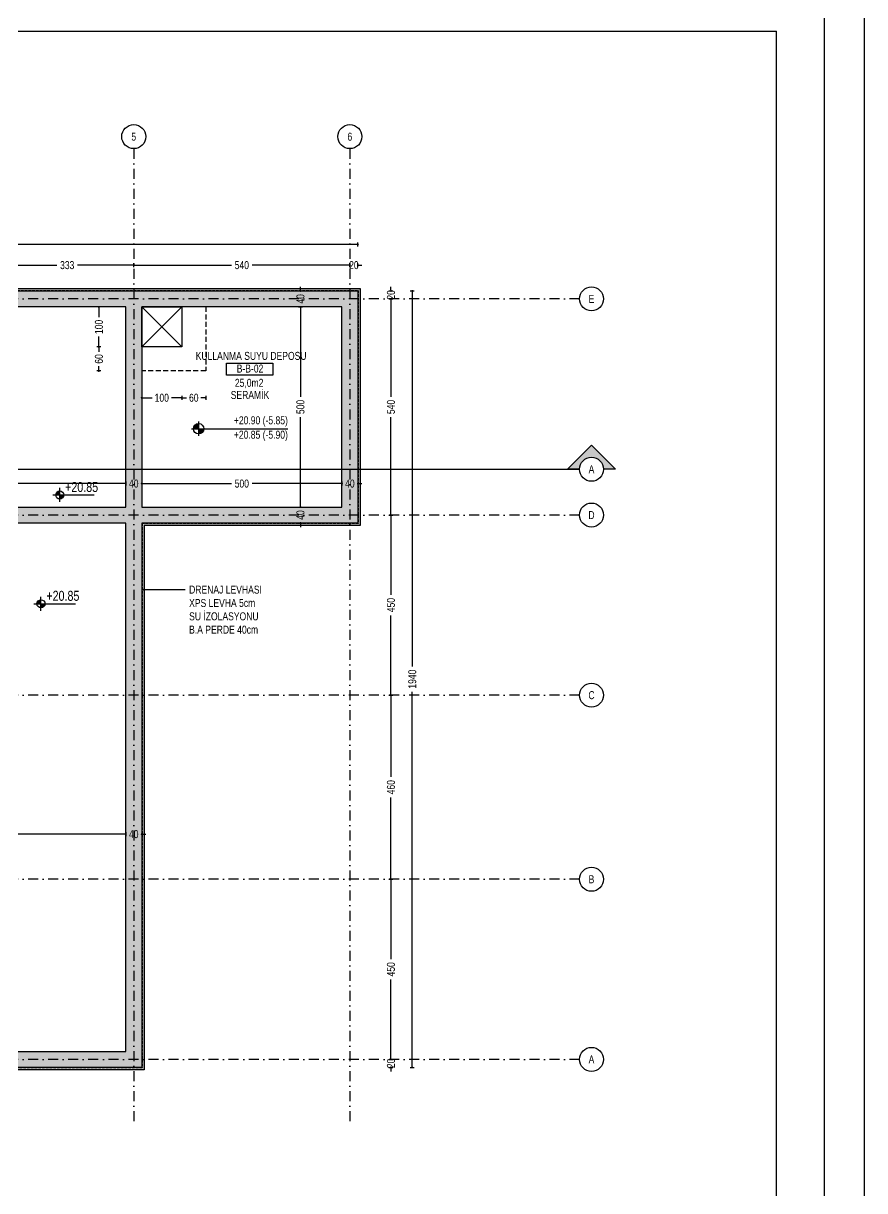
# Model space of a CAD drawing. Header units: centimetres. Extents: x 26569 to 160723, y -3143 to 14565.
# Drawn here: x 155319 to 157421, y 3021 to 5937 of the extents above; entities that cross this region are included whole.
import ezdxf
from ezdxf import colors
from ezdxf.entities.mleader import LeaderData, LeaderLine
from ezdxf.enums import TextEntityAlignment as Align
from ezdxf.math import Vec2, Vec3

# ---------------------------------------------------------------- set-up
doc = ezdxf.new("R2010")
doc.units = ezdxf.units.CM
doc.header["$LTSCALE"] = 100
doc.linetypes.add('DASHDOT2', pattern=[0.5, 0.25, -0.125, 0, -0.125])
doc.linetypes.add('HIDDEN2', pattern=[0.1875, 0.125, -0.0625])
for name, color, linetype in [('A-ANNO-DIMS', 187, 'Continuous'), ('A-ANNO-GRID', 155, 'DASHDOT2'), ('A-ANNO-IDEN', 50, 'Continuous'), ('A-ANNO-TEXT', 50, 'Continuous'), ('A-ANNO-TTBL', 157, 'Continuous'), ('A-ELEV-01', 255, 'Continuous'), ('A-WALL-INSL', 249, 'Continuous'), ('S-CONC', 5, 'Continuous'), ('S-HTCH', 8, 'Continuous')]:
    doc.layers.add(name, color=color, linetype=linetype)
doc.layers.add('AS_KOT', color=2, linetype='Continuous', lineweight=25)
doc.styles.add('AS_KOT', font='ISOt.shx', dxfattribs={"width": 0.8, "height": 2.5})
doc.styles.add('Fields_100', font='act_simplex.shx', dxfattribs={"width": 0.8, "height": 20})
doc.dimstyles.new('FIELDS_100', dxfattribs={"dimscale": 0, "dimtxt": 20, "dimasz": 5, "dimexe": 5, "dimexo": 5, "dimgap": 5, "dimtad": 0, "dimdec": 0, "dimzin": 0, "dimdsep": 46, "dimtxsty": 'Fields_100', "dimblk": 'DOT', "dimcen": 0.09, "dimclrt": 50, "dimadec": 0, "dimazin": 0, "dimtfac": 1, "dimtdec": 0, "dimtix": 1, "dimtofl": 0, "dimtmove": 1, "dimatfit": 3, "dimfxl": 5, "dimfxlon": 1, "dimtolj": 1, "dimtzin": 0, "dimarcsym": 0})

# ---------------------------------------------------------------- blocks, each defined once
blk = doc.blocks.new('_Dot')
at = {"color": 0, "linetype": 'ByBlock', "lineweight": -2}
blk.add_line((-0.5, 0), (-1, 0), dxfattribs=at)
at = {"color": 0, "linetype": 'ByBlock', "const_width": 0.5}
blk.add_lwpolyline([(-0.25, 0, 1), (0.25, 0, 1)], format="xyb", close=True, dxfattribs=at)
blk = doc.blocks.new('*D575')
at = {"layer": 'A-ANNO-DIMS', "color": 0, "lineweight": -2, "transparency": 16777216}
for p, q in [((155262.2, 5327.9), (155262.2, 5337.9)), ((155594.7, 5327.9), (155594.7, 5337.9)), ((155267.2, 5332.9), (155402.8, 5332.9)), ((155589.7, 5332.9), (155454, 5332.9))]:
    blk.add_line(p, q, dxfattribs=at)
at = {"layer": 'DEFPOINTS', "color": 0, "transparency": 16777216}
for p in [(155262.2, 5332.9), (155262.2, 5268.6, 0), (155594.7, 5268.6)]:
    blk.add_point(p, dxfattribs=at)
at = {"layer": 'A-ANNO-DIMS', "color": 0, "lineweight": -2, "transparency": 16777216, "xscale": 5, "yscale": 5, "zscale": 5, "rotation": 180}
blk.add_blockref('_Dot', (155262.2, 5332.9), dxfattribs=at)
at = {"layer": 'A-ANNO-DIMS', "color": 0, "lineweight": -2, "transparency": 16777216, "xscale": 5, "yscale": 5, "zscale": 5}
blk.add_blockref('_Dot', (155594.7, 5332.9), dxfattribs=at)
at = {"layer": 'A-ANNO-DIMS', "color": 50, "transparency": 16777216, "insert": (155428.4, 5332.9), "char_height": 20, "attachment_point": 5, "style": 'Fields_100'}
blk.add_mtext('\\A1;333', dxfattribs=at)
blk = doc.blocks.new('*D576')
at = {"layer": 'A-ANNO-DIMS', "color": 0, "lineweight": -2, "transparency": 16777216}
for p, q in [((155594.7, 5327.9), (155594.7, 5337.9)), ((156134.7, 5327.9), (156134.7, 5337.9)), ((155599.7, 5332.9), (155839.1, 5332.9)), ((156129.7, 5332.9), (155890.2, 5332.9))]:
    blk.add_line(p, q, dxfattribs=at)
at = {"layer": 'DEFPOINTS', "color": 0, "transparency": 16777216}
for p in [(156134.7, 5332.9), (155594.7, 5268.6), (156134.7, 5268.6)]:
    blk.add_point(p, dxfattribs=at)
at = {"layer": 'A-ANNO-DIMS', "color": 0, "lineweight": -2, "transparency": 16777216, "xscale": 5, "yscale": 5, "zscale": 5, "rotation": 180}
blk.add_blockref('_Dot', (155594.7, 5332.9), dxfattribs=at)
at = {"layer": 'A-ANNO-DIMS', "color": 0, "lineweight": -2, "transparency": 16777216, "xscale": 5, "yscale": 5, "zscale": 5}
blk.add_blockref('_Dot', (156134.7, 5332.9), dxfattribs=at)
at = {"layer": 'A-ANNO-DIMS', "color": 50, "transparency": 16777216, "insert": (155864.7, 5332.9), "char_height": 20, "attachment_point": 5, "style": 'Fields_100'}
blk.add_mtext('\\A1;540', dxfattribs=at)
blk = doc.blocks.new('*D578')
at = {"layer": 'A-ANNO-DIMS', "color": 0, "lineweight": -2, "transparency": 16777216}
for p, q in [((154029.7, 5379.6), (154029.7, 5389.6)), ((154034.7, 5384.6), (155060.5, 5384.6)), ((156149.7, 5384.6), (155123.8, 5384.6)), ((156154.7, 5379.6), (156154.7, 5389.6))]:
    blk.add_line(p, q, dxfattribs=at)
at = {"layer": 'DEFPOINTS', "color": 0, "transparency": 16777216}
for p in [(154029.7, 5384.6), (154029.7, 5268.6), (156154.7, 5268.6, 0)]:
    blk.add_point(p, dxfattribs=at)
at = {"layer": 'A-ANNO-DIMS', "color": 0, "lineweight": -2, "transparency": 16777216, "xscale": 5, "yscale": 5, "zscale": 5, "rotation": 180}
blk.add_blockref('_Dot', (154029.7, 5384.6), dxfattribs=at)
at = {"layer": 'A-ANNO-DIMS', "color": 0, "lineweight": -2, "transparency": 16777216, "xscale": 5, "yscale": 5, "zscale": 5}
blk.add_blockref('_Dot', (156154.7, 5384.6), dxfattribs=at)
at = {"layer": 'A-ANNO-DIMS', "color": 50, "transparency": 16777216, "insert": (155092.2, 5384.6), "char_height": 20, "attachment_point": 5, "style": 'Fields_100'}
blk.add_mtext('\\A1;2125', dxfattribs=at)
blk = doc.blocks.new('*D580')
at = {"layer": 'A-ANNO-DIMS', "color": 0, "lineweight": -2, "transparency": 16777216}
for p, q in [((156134.7, 5327.9), (156134.7, 5337.9)), ((156154.7, 5327.9), (156154.7, 5337.9)), ((156129.7, 5332.9), (156124.7, 5332.9)), ((156159.7, 5332.9), (156164.7, 5332.9))]:
    blk.add_line(p, q, dxfattribs=at)
at = {"layer": 'DEFPOINTS', "color": 0, "transparency": 16777216}
for p in [(156154.7, 5332.9), (156134.7, 5268.6), (156154.7, 5268.6)]:
    blk.add_point(p, dxfattribs=at)
at = {"layer": 'A-ANNO-DIMS', "color": 0, "lineweight": -2, "transparency": 16777216, "xscale": 5, "yscale": 5, "zscale": 5}
blk.add_blockref('_Dot', (156134.7, 5332.9), dxfattribs=at)
at = {"layer": 'A-ANNO-DIMS', "color": 0, "lineweight": -2, "transparency": 16777216, "xscale": 5, "yscale": 5, "zscale": 5, "rotation": 180}
blk.add_blockref('_Dot', (156154.7, 5332.9), dxfattribs=at)
at = {"layer": 'A-ANNO-DIMS', "color": 50, "transparency": 16777216, "insert": (156144.7, 5332.9), "char_height": 20, "attachment_point": 5, "style": 'Fields_100'}
blk.add_mtext('\\A1;20', dxfattribs=at)
blk = doc.blocks.new('*D582')
at = {"layer": 'A-ANNO-DIMS', "color": 0, "lineweight": -2, "transparency": 16777216}
for p, q in [((156232.4, 3798.6), (156242.4, 3798.6)), ((156237.4, 3793.6), (156237.4, 3599.2)), ((156237.4, 3353.6), (156237.4, 3548)), ((156232.4, 3348.6), (156242.4, 3348.6))]:
    blk.add_line(p, q, dxfattribs=at)
at = {"layer": 'DEFPOINTS', "color": 0, "transparency": 16777216}
for p in [(156154.7, 3798.6), (156154.7, 3348.6), (156237.4, 3348.6)]:
    blk.add_point(p, dxfattribs=at)
at = {"layer": 'A-ANNO-DIMS', "color": 0, "lineweight": -2, "transparency": 16777216, "xscale": 5, "yscale": 5, "zscale": 5}
for p, rotation in [((156237.4, 3798.6), 90), ((156237.4, 3348.6), 270)]:
    blk.add_blockref('_Dot', p, dxfattribs=dict(at, rotation=rotation))
at = {"layer": 'A-ANNO-DIMS', "color": 50, "transparency": 16777216, "insert": (156237.4, 3573.6), "char_height": 20, "attachment_point": 5, "rotation": 90, "style": 'Fields_100'}
blk.add_mtext('\\A1;450', dxfattribs=at)
blk = doc.blocks.new('*D583')
at = {"layer": 'A-ANNO-DIMS', "color": 0, "lineweight": -2, "transparency": 16777216}
for p, q in [((156232.4, 4708.6), (156242.4, 4708.6)), ((156237.4, 4703.6), (156237.4, 4509.2)), ((156237.4, 4263.6), (156237.4, 4458)), ((156232.4, 4258.6), (156242.4, 4258.6))]:
    blk.add_line(p, q, dxfattribs=at)
at = {"layer": 'DEFPOINTS', "color": 0, "transparency": 16777216}
for p in [(156154.7, 4708.6), (156154.7, 4258.6), (156237.4, 4258.6)]:
    blk.add_point(p, dxfattribs=at)
at = {"layer": 'A-ANNO-DIMS', "color": 0, "lineweight": -2, "transparency": 16777216, "xscale": 5, "yscale": 5, "zscale": 5}
for p, rotation in [((156237.4, 4708.6), 90), ((156237.4, 4258.6), 270)]:
    blk.add_blockref('_Dot', p, dxfattribs=dict(at, rotation=rotation))
at = {"layer": 'A-ANNO-DIMS', "color": 50, "transparency": 16777216, "insert": (156237.4, 4483.6), "char_height": 20, "attachment_point": 5, "rotation": 90, "style": 'Fields_100'}
blk.add_mtext('\\A1;450', dxfattribs=at)
blk = doc.blocks.new('*D584')
at = {"layer": 'A-ANNO-DIMS', "color": 0, "lineweight": -2, "transparency": 16777216}
for p, q in [((156232.4, 5248.6), (156242.4, 5248.6)), ((156237.4, 5243.6), (156237.4, 5004.2)), ((156237.4, 4713.6), (156237.4, 4953)), ((156232.4, 4708.6), (156242.4, 4708.6))]:
    blk.add_line(p, q, dxfattribs=at)
at = {"layer": 'DEFPOINTS', "color": 0, "transparency": 16777216}
for p in [(156154.7, 5248.6), (156237.4, 5248.6), (156154.7, 4708.6)]:
    blk.add_point(p, dxfattribs=at)
at = {"layer": 'A-ANNO-DIMS', "color": 0, "lineweight": -2, "transparency": 16777216, "xscale": 5, "yscale": 5, "zscale": 5}
for p, rotation in [((156237.4, 5248.6), 90), ((156237.4, 4708.6), 270)]:
    blk.add_blockref('_Dot', p, dxfattribs=dict(at, rotation=rotation))
at = {"layer": 'A-ANNO-DIMS', "color": 50, "transparency": 16777216, "insert": (156237.4, 4978.6), "char_height": 20, "attachment_point": 5, "rotation": 90, "style": 'Fields_100'}
blk.add_mtext('\\A1;540', dxfattribs=at)
blk = doc.blocks.new('*D585')
at = {"layer": 'A-ANNO-DIMS', "color": 0, "lineweight": -2, "transparency": 16777216}
for p, q in [((156285.7, 5268.6), (156295.7, 5268.6)), ((156290.7, 5263.6), (156290.7, 4330.3)), ((156290.7, 3333.6), (156290.7, 4266.9)), ((156285.7, 3328.6), (156295.7, 3328.6))]:
    blk.add_line(p, q, dxfattribs=at)
at = {"layer": 'DEFPOINTS', "color": 0, "transparency": 16777216}
for p in [(156154.7, 5268.6), (156290.7, 5268.6), (155614.7, 3328.6)]:
    blk.add_point(p, dxfattribs=at)
at = {"layer": 'A-ANNO-DIMS', "color": 0, "lineweight": -2, "transparency": 16777216, "xscale": 5, "yscale": 5, "zscale": 5}
for p, rotation in [((156290.7, 5268.6), 90), ((156290.7, 3328.6), 270)]:
    blk.add_blockref('_Dot', p, dxfattribs=dict(at, rotation=rotation))
at = {"layer": 'A-ANNO-DIMS', "color": 50, "transparency": 16777216, "insert": (156290.7, 4298.6), "char_height": 20, "attachment_point": 5, "rotation": 90, "style": 'Fields_100'}
blk.add_mtext('\\A1;1940', dxfattribs=at)
blk = doc.blocks.new('*D586')
at = {"layer": 'A-ANNO-DIMS', "color": 0, "lineweight": -2, "transparency": 16777216}
for p, q in [((156232.4, 4258.6), (156242.4, 4258.6)), ((156237.4, 4253.6), (156237.4, 4054.2)), ((156237.4, 3803.6), (156237.4, 4003)), ((156232.4, 3798.6), (156242.4, 3798.6))]:
    blk.add_line(p, q, dxfattribs=at)
at = {"layer": 'DEFPOINTS', "color": 0, "transparency": 16777216}
for p in [(156154.7, 4258.6), (156154.7, 3798.6), (156237.4, 3798.6)]:
    blk.add_point(p, dxfattribs=at)
at = {"layer": 'A-ANNO-DIMS', "color": 0, "lineweight": -2, "transparency": 16777216, "xscale": 5, "yscale": 5, "zscale": 5}
for p, rotation in [((156237.4, 4258.6), 90), ((156237.4, 3798.6), 270)]:
    blk.add_blockref('_Dot', p, dxfattribs=dict(at, rotation=rotation))
at = {"layer": 'A-ANNO-DIMS', "color": 50, "transparency": 16777216, "insert": (156237.4, 4028.6), "char_height": 20, "attachment_point": 5, "rotation": 90, "style": 'Fields_100'}
blk.add_mtext('\\A1;460', dxfattribs=at)
blk = doc.blocks.new('*D587')
at = {"layer": 'A-ANNO-DIMS', "color": 0, "lineweight": -2, "transparency": 16777216}
for p, q in [((156232.4, 5268.6), (156242.4, 5268.6)), ((156237.4, 5273.6), (156237.4, 5278.6)), ((156232.4, 5248.6), (156242.4, 5248.6)), ((156237.4, 5243.6), (156237.4, 5238.6))]:
    blk.add_line(p, q, dxfattribs=at)
at = {"layer": 'DEFPOINTS', "color": 0, "transparency": 16777216}
for p in [(156154.7, 5268.6), (156237.4, 5268.6), (156154.7, 5248.6)]:
    blk.add_point(p, dxfattribs=at)
at = {"layer": 'A-ANNO-DIMS', "color": 0, "lineweight": -2, "transparency": 16777216, "xscale": 5, "yscale": 5, "zscale": 5}
for p, rotation in [((156237.4, 5268.6), 270), ((156237.4, 5248.6), 90)]:
    blk.add_blockref('_Dot', p, dxfattribs=dict(at, rotation=rotation))
at = {"layer": 'A-ANNO-DIMS', "color": 50, "transparency": 16777216, "insert": (156237.4, 5258.6), "char_height": 20, "attachment_point": 5, "rotation": 90, "style": 'Fields_100'}
blk.add_mtext('\\A1;20', dxfattribs=at)
blk = doc.blocks.new('*D616')
at = {"layer": 'A-ANNO-DIMS', "color": 0, "lineweight": -2, "transparency": 16777216}
for p, q in [((156237.4, 3353.6), (156237.4, 3358.6)), ((156232.4, 3348.6), (156242.4, 3348.6)), ((156232.4, 3328.6), (156242.4, 3328.6)), ((156237.4, 3323.6), (156237.4, 3318.6))]:
    blk.add_line(p, q, dxfattribs=at)
at = {"layer": 'DEFPOINTS', "color": 0, "transparency": 16777216}
for p in [(155614.7, 3328.6), (156154.7, 3348.6), (156237.4, 3348.6)]:
    blk.add_point(p, dxfattribs=at)
at = {"layer": 'A-ANNO-DIMS', "color": 0, "lineweight": -2, "transparency": 16777216, "xscale": 5, "yscale": 5, "zscale": 5}
for p, rotation in [((156237.4, 3348.6), 270), ((156237.4, 3328.6), 90)]:
    blk.add_blockref('_Dot', p, dxfattribs=dict(at, rotation=rotation))
at = {"layer": 'A-ANNO-DIMS', "color": 50, "transparency": 16777216, "insert": (156237.4, 3338.6), "char_height": 20, "attachment_point": 5, "rotation": 90, "style": 'Fields_100'}
blk.add_mtext('\\A1;20', dxfattribs=at)
blk = doc.blocks.new('*D621')
at = {"layer": 'A-ANNO-DIMS', "color": 0, "lineweight": -2, "transparency": 16777216}
for p, q in [((155714.7, 5006.5), (155714.7, 4996.5)), ((155719.7, 5001.5), (155726.7, 5001.5)), ((155769.7, 5001.5), (155762.6, 5001.5)), ((155774.7, 5006.5), (155774.7, 4996.5))]:
    blk.add_line(p, q, dxfattribs=at)
at = {"layer": 'DEFPOINTS', "color": 0, "transparency": 16777216}
for p in [(155714.7, 5128.6), (155774.7, 5068.6), (155774.7, 5001.5)]:
    blk.add_point(p, dxfattribs=at)
at = {"layer": 'A-ANNO-DIMS', "color": 0, "lineweight": -2, "transparency": 16777216, "xscale": 5, "yscale": 5, "zscale": 5, "rotation": 180}
blk.add_blockref('_Dot', (155714.7, 5001.5), dxfattribs=at)
at = {"layer": 'A-ANNO-DIMS', "color": 0, "lineweight": -2, "transparency": 16777216, "xscale": 5, "yscale": 5, "zscale": 5}
blk.add_blockref('_Dot', (155774.7, 5001.5), dxfattribs=at)
at = {"layer": 'A-ANNO-DIMS', "color": 50, "transparency": 16777216, "insert": (155744.7, 5001.5), "char_height": 20, "attachment_point": 5, "style": 'Fields_100'}
blk.add_mtext('\\A1;60', dxfattribs=at)
blk = doc.blocks.new('*D622')
at = {"layer": 'A-ANNO-DIMS', "color": 0, "lineweight": -2, "transparency": 16777216}
for p, q in [((155614.7, 5006.5), (155614.7, 4996.5)), ((155619.7, 5001.5), (155640.6, 5001.5)), ((155709.7, 5001.5), (155688.7, 5001.5)), ((155714.7, 5006.5), (155714.7, 4996.5))]:
    blk.add_line(p, q, dxfattribs=at)
at = {"layer": 'DEFPOINTS', "color": 0, "transparency": 16777216}
for p in [(155614.7, 5128.6), (155714.7, 5068.6), (155714.7, 5001.5)]:
    blk.add_point(p, dxfattribs=at)
at = {"layer": 'A-ANNO-DIMS', "color": 0, "lineweight": -2, "transparency": 16777216, "xscale": 5, "yscale": 5, "zscale": 5, "rotation": 180}
blk.add_blockref('_Dot', (155614.7, 5001.5), dxfattribs=at)
at = {"layer": 'A-ANNO-DIMS', "color": 0, "lineweight": -2, "transparency": 16777216, "xscale": 5, "yscale": 5, "zscale": 5}
blk.add_blockref('_Dot', (155714.7, 5001.5), dxfattribs=at)
at = {"layer": 'A-ANNO-DIMS', "color": 50, "transparency": 16777216, "insert": (155664.7, 5001.5), "char_height": 20, "attachment_point": 5, "style": 'Fields_100'}
blk.add_mtext('\\A1;100', dxfattribs=at)
blk = doc.blocks.new('*D623')
at = {"layer": 'A-ANNO-DIMS', "color": 0, "lineweight": -2, "transparency": 16777216}
for p, q in [((155512.6, 5128.6), (155502.6, 5128.6)), ((155507.6, 5123.6), (155507.6, 5116.6)), ((155507.6, 5073.6), (155507.6, 5080.7)), ((155512.6, 5068.6), (155502.6, 5068.6))]:
    blk.add_line(p, q, dxfattribs=at)
at = {"layer": 'DEFPOINTS', "color": 0, "transparency": 16777216}
for p in [(155634.7, 5128.6), (155507.6, 5068.6), (155574.7, 5068.6)]:
    blk.add_point(p, dxfattribs=at)
at = {"layer": 'A-ANNO-DIMS', "color": 0, "lineweight": -2, "transparency": 16777216, "xscale": 5, "yscale": 5, "zscale": 5}
for p, rotation in [((155507.6, 5128.6), 90), ((155507.6, 5068.6), 270)]:
    blk.add_blockref('_Dot', p, dxfattribs=dict(at, rotation=rotation))
at = {"layer": 'A-ANNO-DIMS', "color": 50, "transparency": 16777216, "insert": (155507.6, 5098.6), "char_height": 20, "attachment_point": 5, "rotation": 90, "style": 'Fields_100'}
blk.add_mtext('\\A1;60', dxfattribs=at)
blk = doc.blocks.new('*D624')
at = {"layer": 'A-ANNO-DIMS', "color": 0, "lineweight": -2, "transparency": 16777216}
for p, q in [((155512.6, 5228.6), (155502.6, 5228.6)), ((155507.6, 5223.6), (155507.6, 5202.7)), ((155507.6, 5133.6), (155507.6, 5154.6)), ((155512.6, 5128.6), (155502.6, 5128.6))]:
    blk.add_line(p, q, dxfattribs=at)
at = {"layer": 'DEFPOINTS', "color": 0, "transparency": 16777216}
for p in [(155634.7, 5228.6), (155507.6, 5128.6), (155574.7, 5128.6)]:
    blk.add_point(p, dxfattribs=at)
at = {"layer": 'A-ANNO-DIMS', "color": 0, "lineweight": -2, "transparency": 16777216, "xscale": 5, "yscale": 5, "zscale": 5}
for p, rotation in [((155507.6, 5228.6), 90), ((155507.6, 5128.6), 270)]:
    blk.add_blockref('_Dot', p, dxfattribs=dict(at, rotation=rotation))
at = {"layer": 'A-ANNO-DIMS', "color": 50, "transparency": 16777216, "insert": (155507.6, 5178.6), "char_height": 20, "attachment_point": 5, "rotation": 90, "style": 'Fields_100'}
blk.add_mtext('\\A1;100', dxfattribs=at)
blk = doc.blocks.new('*U561')
at = {"layer": 'AS_KOT'}
for p, q in [((0, 0), (10.34, 0)), ((1.75, -1.75), (1.75, 1.75))]:
    blk.add_line(p, q, dxfattribs=at)
at = {"layer": 'AS_KOT', "const_width": 1}
for points in [[(1.75, 0.5, 0.414214), (1.25, 0)], [(1.75, -0.5, 0.414214), (2.25, 0)]]:
    blk.add_lwpolyline(points, format="xyb", dxfattribs=at)
at = {"layer": 'AS_KOT'}
blk.add_ellipse((1.75, 0), major_axis=(-0.707, 0.707), ratio=1, start_param=3.926991, end_param=10.210176, dxfattribs=at)
at = {"layer": 'AS_KOT', "style": 'AS_KOT', "width": 0.8}
blk.add_attdef('KABAKOT', text='', height=2.5, dxfattribs=at).set_placement((3.09, 0), align=Align.BOTTOM_LEFT)
blk = doc.blocks.new('*D591')
at = {"layer": 'A-ANNO-DIMS', "color": 0, "lineweight": -2, "transparency": 16777216}
for p, q in [((154949.7, 3916.2), (154949.7, 3906.2)), ((154954.7, 3911.2), (155236.6, 3911.2)), ((155569.7, 3911.2), (155287.7, 3911.2)), ((155574.7, 3916.2), (155574.7, 3906.2))]:
    blk.add_line(p, q, dxfattribs=at)
at = {"layer": 'DEFPOINTS', "color": 0, "transparency": 16777216}
for p in [(154949.7, 3993.7), (155574.7, 3993.7), (155574.7, 3911.2)]:
    blk.add_point(p, dxfattribs=at)
at = {"layer": 'A-ANNO-DIMS', "color": 0, "lineweight": -2, "transparency": 16777216, "xscale": 5, "yscale": 5, "zscale": 5, "rotation": 180}
blk.add_blockref('_Dot', (154949.7, 3911.2), dxfattribs=at)
at = {"layer": 'A-ANNO-DIMS', "color": 0, "lineweight": -2, "transparency": 16777216, "xscale": 5, "yscale": 5, "zscale": 5}
blk.add_blockref('_Dot', (155574.7, 3911.2), dxfattribs=at)
at = {"layer": 'A-ANNO-DIMS', "color": 50, "transparency": 16777216, "insert": (155262.2, 3911.2), "char_height": 20, "attachment_point": 5, "style": 'Fields_100'}
blk.add_mtext('\\A1;625', dxfattribs=at)
blk = doc.blocks.new('*D592')
at = {"layer": 'A-ANNO-DIMS', "color": 0, "lineweight": -2, "transparency": 16777216}
for p, q in [((155569.7, 3911.2), (155564.7, 3911.2)), ((155574.7, 3916.2), (155574.7, 3906.2)), ((155614.7, 3916.2), (155614.7, 3906.2)), ((155619.7, 3911.2), (155624.7, 3911.2))]:
    blk.add_line(p, q, dxfattribs=at)
at = {"layer": 'DEFPOINTS', "color": 0, "transparency": 16777216}
for p in [(155574.7, 3993.7), (155614.7, 3993.7), (155614.7, 3911.2)]:
    blk.add_point(p, dxfattribs=at)
at = {"layer": 'A-ANNO-DIMS', "color": 0, "lineweight": -2, "transparency": 16777216, "xscale": 5, "yscale": 5, "zscale": 5}
blk.add_blockref('_Dot', (155574.7, 3911.2), dxfattribs=at)
at = {"layer": 'A-ANNO-DIMS', "color": 0, "lineweight": -2, "transparency": 16777216, "xscale": 5, "yscale": 5, "zscale": 5, "rotation": 180}
blk.add_blockref('_Dot', (155614.7, 3911.2), dxfattribs=at)
at = {"layer": 'A-ANNO-DIMS', "color": 50, "transparency": 16777216, "insert": (155594.7, 3911.2), "char_height": 20, "attachment_point": 5, "style": 'Fields_100'}
blk.add_mtext('\\A1;40', dxfattribs=at)
blk = doc.blocks.new('*D596')
at = {"layer": 'A-ANNO-DIMS', "color": 0, "lineweight": -2, "transparency": 16777216}
for p, q in [((154464.7, 4792.1), (154464.7, 4782.1)), ((154469.7, 4787.1), (154991, 4787.1)), ((155569.7, 4787.1), (155048.3, 4787.1)), ((155574.7, 4792.1), (155574.7, 4782.1))]:
    blk.add_line(p, q, dxfattribs=at)
at = {"layer": 'DEFPOINTS', "color": 0, "transparency": 16777216}
for p in [(154464.7, 4869.6), (155574.7, 4869.6), (155574.7, 4787.1)]:
    blk.add_point(p, dxfattribs=at)
at = {"layer": 'A-ANNO-DIMS', "color": 0, "lineweight": -2, "transparency": 16777216, "xscale": 5, "yscale": 5, "zscale": 5, "rotation": 180}
blk.add_blockref('_Dot', (154464.7, 4787.1), dxfattribs=at)
at = {"layer": 'A-ANNO-DIMS', "color": 0, "lineweight": -2, "transparency": 16777216, "xscale": 5, "yscale": 5, "zscale": 5}
blk.add_blockref('_Dot', (155574.7, 4787.1), dxfattribs=at)
at = {"layer": 'A-ANNO-DIMS', "color": 50, "transparency": 16777216, "insert": (155019.7, 4787.1), "char_height": 20, "attachment_point": 5, "style": 'Fields_100'}
blk.add_mtext('\\A1;1110', dxfattribs=at)
blk = doc.blocks.new('*D597')
at = {"layer": 'A-ANNO-DIMS', "color": 0, "lineweight": -2, "transparency": 16777216}
for p, q in [((155569.7, 4787.1), (155564.7, 4787.1)), ((155574.7, 4792.1), (155574.7, 4782.1)), ((155614.7, 4792.1), (155614.7, 4782.1)), ((155619.7, 4787.1), (155624.7, 4787.1))]:
    blk.add_line(p, q, dxfattribs=at)
at = {"layer": 'DEFPOINTS', "color": 0, "transparency": 16777216}
for p in [(155574.7, 4869.6), (155614.7, 4869.6), (155614.7, 4787.1)]:
    blk.add_point(p, dxfattribs=at)
at = {"layer": 'A-ANNO-DIMS', "color": 0, "lineweight": -2, "transparency": 16777216, "xscale": 5, "yscale": 5, "zscale": 5}
blk.add_blockref('_Dot', (155574.7, 4787.1), dxfattribs=at)
at = {"layer": 'A-ANNO-DIMS', "color": 0, "lineweight": -2, "transparency": 16777216, "xscale": 5, "yscale": 5, "zscale": 5, "rotation": 180}
blk.add_blockref('_Dot', (155614.7, 4787.1), dxfattribs=at)
at = {"layer": 'A-ANNO-DIMS', "color": 50, "transparency": 16777216, "insert": (155594.7, 4787.1), "char_height": 20, "attachment_point": 5, "style": 'Fields_100'}
blk.add_mtext('\\A1;40', dxfattribs=at)
blk = doc.blocks.new('*D598')
at = {"layer": 'A-ANNO-DIMS', "color": 0, "lineweight": -2, "transparency": 16777216}
for p, q in [((155614.7, 4792.1), (155614.7, 4782.1)), ((155619.7, 4787.1), (155839.1, 4787.1)), ((156109.7, 4787.1), (155890.2, 4787.1)), ((156114.7, 4792.1), (156114.7, 4782.1))]:
    blk.add_line(p, q, dxfattribs=at)
at = {"layer": 'DEFPOINTS', "color": 0, "transparency": 16777216}
for p in [(155614.7, 4869.6), (156114.7, 4869.6), (156114.7, 4787.1)]:
    blk.add_point(p, dxfattribs=at)
at = {"layer": 'A-ANNO-DIMS', "color": 0, "lineweight": -2, "transparency": 16777216, "xscale": 5, "yscale": 5, "zscale": 5, "rotation": 180}
blk.add_blockref('_Dot', (155614.7, 4787.1), dxfattribs=at)
at = {"layer": 'A-ANNO-DIMS', "color": 0, "lineweight": -2, "transparency": 16777216, "xscale": 5, "yscale": 5, "zscale": 5}
blk.add_blockref('_Dot', (156114.7, 4787.1), dxfattribs=at)
at = {"layer": 'A-ANNO-DIMS', "color": 50, "transparency": 16777216, "insert": (155864.7, 4787.1), "char_height": 20, "attachment_point": 5, "style": 'Fields_100'}
blk.add_mtext('\\A1;500', dxfattribs=at)
blk = doc.blocks.new('*D599')
at = {"layer": 'A-ANNO-DIMS', "color": 0, "lineweight": -2, "transparency": 16777216}
for p, q in [((156109.7, 4787.1), (156104.7, 4787.1)), ((156114.7, 4792.1), (156114.7, 4782.1)), ((156154.7, 4792.1), (156154.7, 4782.1)), ((156159.7, 4787.1), (156164.7, 4787.1))]:
    blk.add_line(p, q, dxfattribs=at)
at = {"layer": 'DEFPOINTS', "color": 0, "transparency": 16777216}
for p in [(156114.7, 4869.6), (156154.7, 4869.6), (156154.7, 4787.1)]:
    blk.add_point(p, dxfattribs=at)
at = {"layer": 'A-ANNO-DIMS', "color": 0, "lineweight": -2, "transparency": 16777216, "xscale": 5, "yscale": 5, "zscale": 5}
blk.add_blockref('_Dot', (156114.7, 4787.1), dxfattribs=at)
at = {"layer": 'A-ANNO-DIMS', "color": 0, "lineweight": -2, "transparency": 16777216, "xscale": 5, "yscale": 5, "zscale": 5, "rotation": 180}
blk.add_blockref('_Dot', (156154.7, 4787.1), dxfattribs=at)
at = {"layer": 'A-ANNO-DIMS', "color": 50, "transparency": 16777216, "insert": (156134.7, 4787.1), "char_height": 20, "attachment_point": 5, "style": 'Fields_100'}
blk.add_mtext('\\A1;40', dxfattribs=at)
blk = doc.blocks.new('*D605')
at = {"layer": 'A-ANNO-DIMS', "color": 0, "lineweight": -2, "transparency": 16777216}
for p, q in [((156006.2, 4728.6), (156016.2, 4728.6)), ((156011.2, 4733.6), (156011.2, 4738.6)), ((156006.2, 4688.6), (156016.2, 4688.6)), ((156011.2, 4683.6), (156011.2, 4678.6))]:
    blk.add_line(p, q, dxfattribs=at)
at = {"layer": 'DEFPOINTS', "color": 0, "transparency": 16777216}
for p in [(155928.6, 4728.6), (156011.2, 4728.6), (155928.6, 4688.6)]:
    blk.add_point(p, dxfattribs=at)
at = {"layer": 'A-ANNO-DIMS', "color": 0, "lineweight": -2, "transparency": 16777216, "xscale": 5, "yscale": 5, "zscale": 5}
for p, rotation in [((156011.2, 4728.6), 270), ((156011.2, 4688.6), 90)]:
    blk.add_blockref('_Dot', p, dxfattribs=dict(at, rotation=rotation))
at = {"layer": 'A-ANNO-DIMS', "color": 50, "transparency": 16777216, "insert": (156011.2, 4708.6), "char_height": 20, "attachment_point": 5, "rotation": 90, "style": 'Fields_100'}
blk.add_mtext('\\A1;40', dxfattribs=at)
blk = doc.blocks.new('*D606')
at = {"layer": 'A-ANNO-DIMS', "color": 0, "lineweight": -2, "transparency": 16777216}
for p, q in [((156006.2, 5228.6), (156016.2, 5228.6)), ((156011.2, 5223.6), (156011.2, 5004.2)), ((156011.2, 4733.6), (156011.2, 4953)), ((156006.2, 4728.6), (156016.2, 4728.6))]:
    blk.add_line(p, q, dxfattribs=at)
at = {"layer": 'DEFPOINTS', "color": 0, "transparency": 16777216}
for p in [(155928.6, 5228.6), (156011.2, 5228.6), (155928.6, 4728.6)]:
    blk.add_point(p, dxfattribs=at)
at = {"layer": 'A-ANNO-DIMS', "color": 0, "lineweight": -2, "transparency": 16777216, "xscale": 5, "yscale": 5, "zscale": 5}
for p, rotation in [((156011.2, 5228.6), 90), ((156011.2, 4728.6), 270)]:
    blk.add_blockref('_Dot', p, dxfattribs=dict(at, rotation=rotation))
at = {"layer": 'A-ANNO-DIMS', "color": 50, "transparency": 16777216, "insert": (156011.2, 4978.6), "char_height": 20, "attachment_point": 5, "rotation": 90, "style": 'Fields_100'}
blk.add_mtext('\\A1;500', dxfattribs=at)
blk = doc.blocks.new('*D607')
at = {"layer": 'A-ANNO-DIMS', "color": 0, "lineweight": -2, "transparency": 16777216}
for p, q in [((156006.2, 5268.6), (156016.2, 5268.6)), ((156011.2, 5273.6), (156011.2, 5278.6)), ((156006.2, 5228.6), (156016.2, 5228.6)), ((156011.2, 5223.6), (156011.2, 5218.6))]:
    blk.add_line(p, q, dxfattribs=at)
at = {"layer": 'DEFPOINTS', "color": 0, "transparency": 16777216}
for p in [(155928.6, 5268.6), (156011.2, 5268.6), (155928.6, 5228.6)]:
    blk.add_point(p, dxfattribs=at)
at = {"layer": 'A-ANNO-DIMS', "color": 0, "lineweight": -2, "transparency": 16777216, "xscale": 5, "yscale": 5, "zscale": 5}
for p, rotation in [((156011.2, 5268.6), 270), ((156011.2, 5228.6), 90)]:
    blk.add_blockref('_Dot', p, dxfattribs=dict(at, rotation=rotation))
at = {"layer": 'A-ANNO-DIMS', "color": 50, "transparency": 16777216, "insert": (156011.2, 5248.6), "char_height": 20, "attachment_point": 5, "rotation": 90, "style": 'Fields_100'}
blk.add_mtext('\\A1;40', dxfattribs=at)
blk = doc.blocks.new('Mahal kutusu_100')
at = {"color": 0}
blk.add_lwpolyline([(-58, 30), (58, 30), (58, 0), (-58, 0)], close=True, dxfattribs=at)
at = {"color": 0, "style": 'Fields_100', "width": 0.8}
for tag, p in [('MAHAL', (3.6, 37.9)), ('KOD', (0.9, 6.2)), ('ALAN', (-1.3, -29.4)), ('KAPLAMA', (0.8, -59.7))]:
    blk.add_attdef(tag, text='', height=20, dxfattribs=at).set_placement(p, align=Align.CENTER)

msp = doc.modelspace()

# ---------------------------------------------------------------- hatches: boundary and pattern name
at = {"layer": 'A-ANNO-DIMS'}
h = msp.add_hatch(color=256, dxfattribs=at)
h.paths.add_polyline_path([(155756.82, 4937.29, 0.4142136), (155743.82, 4924.29), (155756.82, 4924.29)])
h.paths.add_polyline_path([(155769.82, 4924.29), (155756.82, 4924.29), (155756.82, 4911.29, 0.4142136)])
at = {"layer": 'A-ANNO-GRID', "linetype": 'Continuous', "ltscale": 10}
h = msp.add_hatch(color=256, dxfattribs=at)
h.dxf.hatch_style = 1
h.paths.add_polyline_path([(156678.46, 4822.93), (156708.46, 4822.93, -0.4142136), (156738.46, 4852.93, -0.4142136), (156768.46, 4822.93), (156798.46, 4822.93), (156738.46, 4882.93)])
at = {"layer": 'A-WALL-INSL', "linetype": 'HIDDEN2', "ltscale": 0.5}
h = msp.add_hatch(dxfattribs=at)
h.set_pattern_fill('HONEY', color=256, scale=0.4, style=0)
h.set_pattern_definition([(0, (129817.8159, 6983.3781), (1.905, 1.09985226), [1.27, -2.54]), (120, (129817.8159, 6983.3781), (-1.904999996, 1.099852265), [1.27, -2.54]), (60, (129817.8159, 6983.3781), (4e-09, 2.199704523), [-2.54, 1.27])])
h.paths.add_polyline_path([(154023.66, 3322.6), (154023.66, 5274.6), (156160.66, 5274.6), (156160.66, 4682.6), (155620.66, 4682.6), (155620.66, 3322.6)])
h.paths.add_polyline_path([(154028.66, 3327.6), (154028.66, 5269.6), (156155.66, 5269.6), (156155.66, 4687.6), (155615.66, 4687.6), (155615.66, 3327.6)], flags=16)
at = {"layer": 'S-HTCH'}
h = msp.add_hatch(dxfattribs=at)
h.set_pattern_fill('ANSI33', color=256)
h.set_pattern_definition([(45, (129817.816, 6983.378), (-4.490128, 4.490128), []), (45, (129822.306, 6983.378), (-4.490128, 4.490128), [3.175, -1.5875])])
h.paths.add_polyline_path([(154029.66, 3328.6), (154029.66, 5268.6), (156154.66, 5268.6), (156154.66, 4688.6), (155614.66, 4688.6), (155614.66, 3328.6)])
h.paths.add_polyline_path([(154949.66, 3368.6), (155574.66, 3368.6), (155574.66, 4688.6), (154949.66, 4688.6)], flags=16)
h.paths.add_polyline_path([(155614.66, 4728.6), (156114.66, 4728.6), (156114.66, 5228.6), (155614.66, 5228.6)], flags=16)
h.paths.add_polyline_path([(154069.66, 5228.6), (154069.66, 3368.6), (154909.66, 3368.6), (154909.66, 4688.6), (154424.66, 4688.6), (154424.66, 5228.6)], flags=16)
h.paths.add_polyline_path([(154464.66, 4728.6), (155574.66, 4728.6), (155574.66, 5228.6), (154464.66, 5228.6)], flags=16)

# ---------------------------------------------------------------- linework, layer by layer
at = {"layer": 'A-ANNO-DIMS'}
for p, q in [((155756.82, 4942.29), (155756.82, 4906.29)), ((155738.82, 4924.29), (155979.82, 4924.29))]:
    msp.add_line(p, q, dxfattribs=at)
msp.add_circle((155756.82, 4924.29), 13, dxfattribs=at)
at = {"layer": 'A-ANNO-GRID'}
for p, q in [((155594.66, 5623.95), (155594.66, 3193.74)), ((156134.66, 5623.95), (156134.66, 3193.74)), ((156708.46, 5248.6), (153812.17, 5248.6)), ((156708.46, 4708.6), (153812.17, 4708.6)), ((156708.46, 4258.6), (153812.17, 4258.6)), ((156708.46, 3798.6), (153812.17, 3798.6)), ((156708.46, 3348.6), (153812.17, 3348.6))]:
    msp.add_line(p, q, dxfattribs=at)
at = {"layer": 'A-ANNO-GRID', "linetype": 'Continuous', "ltscale": 10, "elevation": 0}
msp.add_lwpolyline([(156708.46, 4822.93), (156678.46, 4822.93), (156738.46, 4882.93), (156798.46, 4822.93), (156768.46, 4822.93)], dxfattribs=at)
at = {"layer": 'A-ANNO-GRID', "const_width": 3, "elevation": 0}
msp.add_lwpolyline([(156708.46, 4822.93), (153812.17, 4822.93)], dxfattribs=at)
at = {"layer": 'A-ANNO-GRID', "linetype": 'Continuous', "ltscale": 10}
for centre in [(155594.66, 5653.95), (156134.66, 5653.95), (156738.46, 5248.6), (156738.46, 4822.93), (156738.46, 4708.6), (156738.46, 4258.6), (156738.46, 3798.6), (156738.46, 3348.6)]:
    msp.add_circle(centre, 30, dxfattribs=at)
at = {"layer": 'A-ANNO-TTBL'}
msp.add_line((153201.02, 5917.18), (157201.02, 5917.18), dxfattribs=at)
for points in [[(157421.04, -3142.83), (157421.04, 9557.17), (26568.76, 9557.19), (26568.76, -3142.81)], [(157321.04, -3042.83), (157321.04, 9457.17), (26668.76, 9457.19), (26668.76, -3042.81)]]:
    msp.add_lwpolyline(points, close=True, dxfattribs=at)
msp.add_lwpolyline([(153201.03, -2922.85), (157201.03, -2922.85), (157201.02, 5917.18)], dxfattribs=at)
at = {"layer": 'A-ELEV-01', "ltscale": 0.2}
for p, q in [((155614.66, 5128.6), (155714.66, 5228.6)), ((155614.66, 5228.6), (155714.66, 5128.6))]:
    msp.add_line(p, q, dxfattribs=at)
at = {"layer": 'A-ELEV-01', "linetype": 'HIDDEN2'}
for p, q in [((155774.66, 5228.6), (155774.66, 5068.6)), ((155774.66, 5068.6), (155614.66, 5068.6))]:
    msp.add_line(p, q, dxfattribs=at)
at = {"layer": 'A-ELEV-01', "ltscale": 0.2, "elevation": 0}
msp.add_lwpolyline([(155714.66, 5128.6), (155614.66, 5128.6), (155614.66, 5228.6), (155714.66, 5228.6)], close=True, dxfattribs=at)
at = {"layer": 'A-WALL-INSL', "ltscale": 0.5, "elevation": 0}
msp.add_lwpolyline([(154023.66, 3322.6), (154023.66, 5274.6), (156160.66, 5274.6), (156160.66, 4682.6), (155620.66, 4682.6), (155620.66, 3322.6)], close=True, dxfattribs=at)
at = {"layer": 'A-WALL-INSL', "linetype": 'HIDDEN2', "ltscale": 0.5, "const_width": 1, "elevation": 0}
msp.add_lwpolyline([(154029.16, 3328.1), (154029.16, 5269.1), (156155.16, 5269.1), (156155.16, 4688.1), (155615.16, 4688.1), (155615.16, 3328.1)], close=True, dxfattribs=at)
at = {"layer": 'A-WALL-INSL', "linetype": 'HIDDEN2', "ltscale": 0.5, "elevation": 0}
msp.add_lwpolyline([(154028.66, 3327.6), (154028.66, 5269.6), (156155.66, 5269.6), (156155.66, 4687.6), (155615.66, 4687.6), (155615.66, 3327.6)], close=True, dxfattribs=at)
at = {"layer": 'S-CONC', "elevation": 0}
msp.add_lwpolyline([(154029.66, 3328.6), (154029.66, 5268.6), (156154.66, 5268.6), (156154.66, 4688.6), (155614.66, 4688.6), (155614.66, 3328.6), (154029.66, 3328.6)], dxfattribs=at)
for points in [[(154464.66, 4728.6), (155574.66, 4728.6), (155574.66, 5228.6), (154464.66, 5228.6)], [(155614.66, 4728.6), (156114.66, 4728.6), (156114.66, 5228.6), (155614.66, 5228.6)], [(154949.66, 3368.6), (155574.66, 3368.6), (155574.66, 4688.6), (154949.66, 4688.6)]]:
    msp.add_lwpolyline(points, close=True, dxfattribs=at)

# ---------------------------------------------------------------- block references
at = {"layer": 'A-ANNO-IDEN'}
msp.add_blockref('Mahal kutusu_100', (155884.31, 5058.34), dxfattribs=at).add_auto_attribs({'MAHAL': 'KULLANMA SUYU DEPOSU', 'KOD': 'B-B-02', 'ALAN': '25,0m2', 'KAPLAMA': 'SERAMİK'})
at = {"layer": 'AS_KOT', "xscale": 10, "yscale": 10, "zscale": 10}
for p in [(155392.16, 4758.69, 0), (155345.36, 4486.79, 0)]:
    msp.add_blockref('*U561', p, dxfattribs=at).add_auto_attribs({'KABAKOT': '+20.85'})

# ---------------------------------------------------------------- texts
at = {"layer": 'A-ANNO-GRID', "color": 50, "style": 'Fields_100', "width": 0.8}
for s, p in [('5', (155594.66, 5653.95)), ('6', (156134.66, 5653.95)), ('E', (156738.46, 5248.6)), ('A', (156738.46, 4822.93)), ('D', (156738.46, 4708.6)), ('C', (156738.46, 4258.6)), ('B', (156738.46, 3798.6)), ('A', (156738.46, 3348.6))]:
    msp.add_text(s, height=20, rotation=359.92667, dxfattribs=at).set_placement(p, align=Align.MIDDLE_CENTER)
at = {"layer": 'A-ANNO-TEXT', "char_height": 20, "style": 'Fields_100'}
for s, insert, attachment_point in [('+20.90 (-5.85)', (155979.82, 4929.29), 9), ('+20.85 (-5.90)', (155979.82, 4919.29), 3)]:
    msp.add_mtext_dynamic_manual_height_columns(s, width=223, gutter_width=100, heights=[0], dxfattribs=dict(at, insert=insert, attachment_point=attachment_point))

# ---------------------------------------------------------------- dimensions: what is measured, and where the dimension line sits
at = {"layer": 'A-ANNO-DIMS'}
for base, p1, p2, angle, picture, middle in [((154029.66, 5384.64), (156154.66, 5268.6), (154029.66, 5268.6), 180, '*D578', (155092.16, 5384.64)), ((155262.16402063, 5332.88440633), (155594.66402063, 5268.60288396), (155262.16402063, 5268.60288396, 0), 180, '*D575', (155428.41402063, 5332.88440633)), ((156290.69, 5268.6), (155614.66, 3328.6), (156154.66, 5268.6), 90, '*D585', (156290.69, 4298.6)), ((156011.19, 5268.6, 0), (155928.63, 5228.6, 0), (155928.63, 5268.6, 0), 90, '*D607', (156011.19, 5248.6, 0)), ((156237.39, 5268.6), (156154.66, 5248.6), (156154.66, 5268.6), 90, '*D587', (156237.39, 5258.6)), ((156237.39, 5248.6), (156154.66, 4708.6), (156154.66, 5248.6), 90, '*D584', (156237.39, 4978.6)), ((155507.59, 5128.6, 0), (155634.66, 5228.6), (155574.66, 5128.6, 0), 270, '*D624', (155507.59, 5178.6, 0)), ((156011.19, 5228.6, 0), (155928.63, 4728.6, 0), (155928.63, 5228.6, 0), 90, '*D606', (156011.19, 4978.6, 0)), ((155507.59, 5068.6, 0), (155634.66, 5128.6), (155574.66, 5068.6), 270, '*D623', (155507.59, 5098.6, 0)), ((156011.19, 4728.6, 0), (155928.63, 4688.6, 0), (155928.63, 4728.6, 0), 90, '*D605', (156011.19, 4708.6, 0)), ((156237.39, 4258.6), (156154.66, 4708.6), (156154.66, 4258.6), 270, '*D583', (156237.39, 4483.6)), ((156237.39, 3798.6), (156154.66, 4258.6), (156154.66, 3798.6), 270, '*D586', (156237.39, 4028.6)), ((156237.39, 3348.6), (156154.66, 3798.6), (156154.66, 3348.6), 270, '*D582', (156237.39, 3573.6)), ((156237.39, 3348.6), (155614.66, 3328.6), (156154.66, 3348.6), 90, '*D616', (156237.39, 3338.6))]:
    dim = msp.add_linear_dim(base=base, p1=p1, p2=p2, angle=angle, dimstyle='FIELDS_100', override={"dimscale": 1}, dxfattribs=at)
    dim.commit()
    dim.dimension.update_dxf_attribs({"geometry": picture, "text_midpoint": middle})
for base, p1, p2, picture, middle in [((156134.66, 5332.88), (155594.66, 5268.6), (156134.66, 5268.6), '*D576', (155864.66, 5332.88)), ((156154.66, 5332.88), (156134.66, 5268.6), (156154.66, 5268.6), '*D580', (156144.66, 5332.88)), ((155714.66, 5001.53, 0), (155614.66, 5128.6), (155714.66, 5068.6, 0), '*D622', (155664.66, 5001.53, 0)), ((155774.66, 5001.53, 0), (155714.66, 5128.6), (155774.66, 5068.6), '*D621', (155744.66, 5001.53, 0)), ((155574.66, 4787.08, 0), (154464.66, 4869.63), (155574.66, 4869.63), '*D596', (155019.66, 4787.08, 0)), ((155614.66, 4787.08, 0), (155574.66, 4869.63), (155614.66, 4869.63), '*D597', (155594.66, 4787.08, 0)), ((156114.66, 4787.08, 0), (155614.66, 4869.63), (156114.66, 4869.63), '*D598', (155864.66, 4787.08, 0)), ((156154.66, 4787.08, 0), (156114.66, 4869.63), (156154.66, 4869.63), '*D599', (156134.66, 4787.08, 0)), ((155574.66, 3911.17, 0), (154949.66, 3993.73), (155574.66, 3993.73), '*D591', (155262.16, 3911.17, 0)), ((155614.66, 3911.17, 0), (155574.66, 3993.73), (155614.66, 3993.73), '*D592', (155594.66, 3911.17, 0))]:
    dim = msp.add_linear_dim(base=base, p1=p1, p2=p2, dimstyle='FIELDS_100', override={"dimscale": 1}, dxfattribs=at)
    dim.commit()
    dim.dimension.update_dxf_attribs({"geometry": picture, "text_midpoint": middle})

# ---------------------------------------------------------------- leaders
ml = msp.add_multileader_mtext('Standard', dxfattribs=at)
ml.set_content('DRENAJ LEVHASI\\PXPS LEVHA 5cm\\PSU İZOLASYONU\\PB.A PERDE 40cm', color=50, style='Fields_100')
ml.set_leader_properties(color=256)
ml.set_arrow_properties(name='DOT')
ml.build(insert=Vec2(0, 0))
ml.multileader.update_dxf_attribs({"dogleg_length": 10, "arrow_head_size": 6})
ctx = ml.context
ctx.base_point, ctx.char_height, ctx.arrow_head_size, ctx.landing_gap_size, ctx.plane_origin = Vec3(155722.99, 4522.27), 20, 6, 10, Vec3(156075.22, 4522.29)
notes = []
notes.append((ctx, [(0, (1, 1, 0), (155712.99, 4522.27), (1, 0), 10, [(0, [(155620.59, 4522.27)], 0, [])])]))
ctx.mtext.insert, ctx.mtext.flow_direction = Vec3(155732.99, 4532.27), 5
for ctx, leaders in notes:
    for number, flags, end, landing, length, lines in leaders:
        leader = LeaderData()
        leader.index, (leader.has_last_leader_line, leader.has_dogleg_vector, leader.attachment_direction) = number, flags
        leader.last_leader_point, leader.dogleg_vector, leader.dogleg_length = Vec3(end), Vec3(landing), length
        for number, points, colour, breaks in lines:
            line = LeaderLine()
            line.index, line.vertices, line.color, line.breaks = number, Vec3.list(points), colors.encode_raw_color(colour), breaks
            leader.lines.append(line)
        ctx.leaders.append(leader)

doc.saveas('drawing.dxf')
